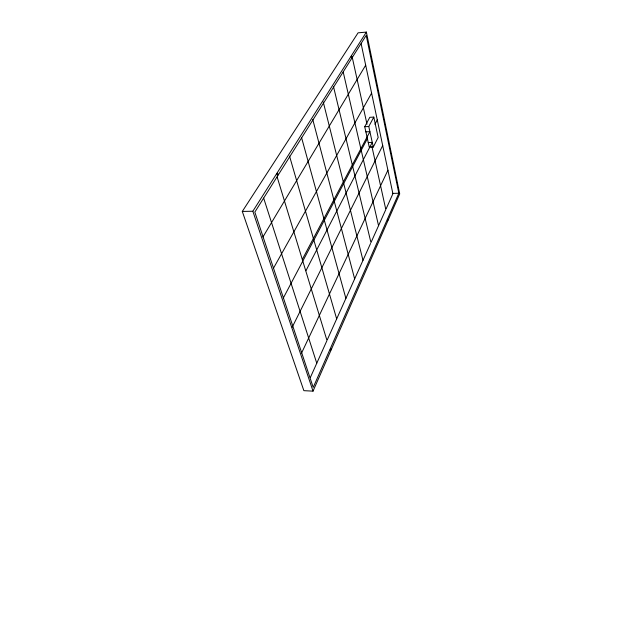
<?xml version="1.0" encoding="UTF-8"?>
<svg xmlns="http://www.w3.org/2000/svg" width="642" height="642" viewBox="0 0 642 642"><rect width="100%" height="100%" fill="white"/><g stroke="black" fill="none" stroke-linecap="round" stroke-linejoin="round"><path stroke-width="0.96" d="M313.023 391.147L399.701 193.876L366.373 32.1L358.084 32.822L242.299 211.435L303.867 390.665L313.023 391.147L252.852 211.242L366.373 32.1M398.842 193.242L313.216 387.399L254.834 212.101L366.213 35.366L398.842 193.242L392.358 193.403M310.383 377.432L326.987 340.485L277.167 177.048M327.388 339.586L370.554 243.487M386.211 208.634L392.904 193.74L361.157 43.808M301.563 353.06L387.92 170.202M292.214 327.195L382.704 145.549M373.283 147.042L378.17 137.484L373.805 117.101L369.808 117.317L364.728 126.707L369.294 147.211L373.283 147.042L368.773 126.506L373.805 117.101M305.953 270.707L372.264 142.38L368.259 142.556M283.258 298.145L367.545 138.311M374.936 124.291L377.263 119.877M302.438 259.167L369.904 131.658L365.868 131.859M273.356 268.428L371.598 93.114M262.891 237.042L365.683 65.187M364.728 126.707L368.773 126.506M242.299 211.435L252.852 211.242M263.661 198.097L316.771 363.22M289.526 156.054L336.673 318.913M301.515 137.388L345.886 298.41M312.774 119.54L354.649 278.901M323.239 101.926L362.995 260.323M333.575 86.895L370.956 242.604L385.818 209.517L371.895 146.424M343.197 71.96L378.555 225.687M352.081 56.584L366.999 124.235M330.333 349.344C330.903 352.314 331.216 346.576 330.333 349.344M351.278 56.632C351.655 60.051 352.225 54.714 351.278 56.632M387.407 219.861C387.752 222.589 388.097 217.815 387.407 219.861M277.087 173.525A1.107 0.465 86.8 0 0 277.4 175.354A1.107 0.465 86.8 0 0 277.89 173.966A1.107 0.465 86.8 0 0 277.087 173.525"/></g></svg>
